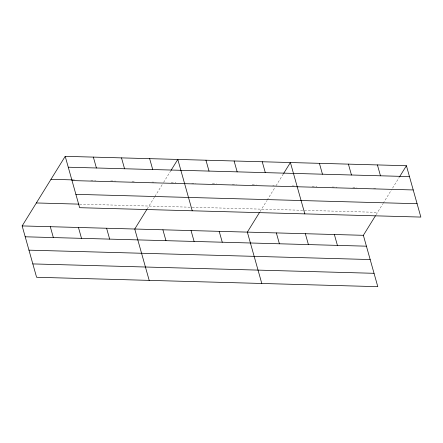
<?xml version="1.0" encoding="UTF-8"?>
<svg xmlns="http://www.w3.org/2000/svg" width="443" height="443" viewBox="0 0 443 443"><rect width="100%" height="100%" fill="white"/><g stroke="black" fill="none" stroke-linecap="round" stroke-linejoin="round"><path stroke-width="0.33" stroke-dasharray="2.21 1.66" d="M147.181 208.93L154.535 197.046M154.884 196.482L162.548 184.089M163.594 182.4L170.699 170.915M260.135 211.449L266.786 200.707M267.135 200.142L275.147 187.184M283.298 174.016L276.194 185.495L272.761 185.401M376.151 214.645L382.796 203.896M383.145 203.331L391.512 189.814M392.564 188.114L399.309 177.206M72.281 179.886L75.028 179.963M90.815 180.395L95.622 180.528M110.728 180.943L115.534 181.076M132.014 181.53L135.447 181.624M151.921 182.079L156.041 182.189M171.148 182.605L175.954 182.737M191.747 183.175L195.867 183.286M212.341 183.74L216.461 183.851M232.254 184.288L236.374 184.399M252.167 184.836L256.287 184.947M292.081 185.933L295.531 186.027M312.105 186.481L316.939 186.614M332.128 187.035L336.962 187.167M352.844 187.605L356.992 187.716M373.565 188.175L377.015 188.269M79.613 204.151L191.526 207.23M192.212 207.246L377.569 212.347"/><path stroke-width="0.66" d="M375.437 215.791L363.365 235.311L377.796 286.665L36.586 277.274L22.15 225.924L65.204 156.335L406.414 165.726L420.85 217.076L79.635 207.689L65.204 156.335M146.827 209.5L134.75 229.02L149.186 280.375M171.053 170.345L177.804 159.436L192.24 210.79M259.426 212.601L247.349 232.115L261.785 283.47M283.653 173.44L290.403 162.531L304.839 213.886M399.669 176.63L406.414 165.726M68.261 167.21L409.47 176.596M50.995 179.299L72.281 179.886M72.015 180.567L413.225 189.953M75.88 194.333L417.096 203.719M36.359 202.96L78.926 204.129M22.15 225.924L363.365 235.311M25.207 236.795L366.422 246.181M28.961 250.157L370.176 259.543M32.832 263.917L374.042 273.303M377.414 164.923L380.471 175.799M348.408 164.126L351.465 175.002M319.409 163.329L322.46 174.204M334.36 234.513L337.416 245.383M305.354 233.716L308.411 244.586M262.25 161.756L265.307 172.632M276.354 232.918L279.411 243.788M234.103 160.986L237.16 171.856M205.951 160.211L209.007 171.081M219.202 231.346L222.259 242.216M191.049 230.57L194.106 241.441M149.651 158.66L152.708 169.531M162.902 229.795L165.959 240.665M121.504 157.885L124.561 168.761M93.351 157.11L96.408 167.986M106.602 228.245L109.654 239.12M78.45 227.469L81.506 238.345M50.303 226.7L53.354 237.57"/></g></svg>
